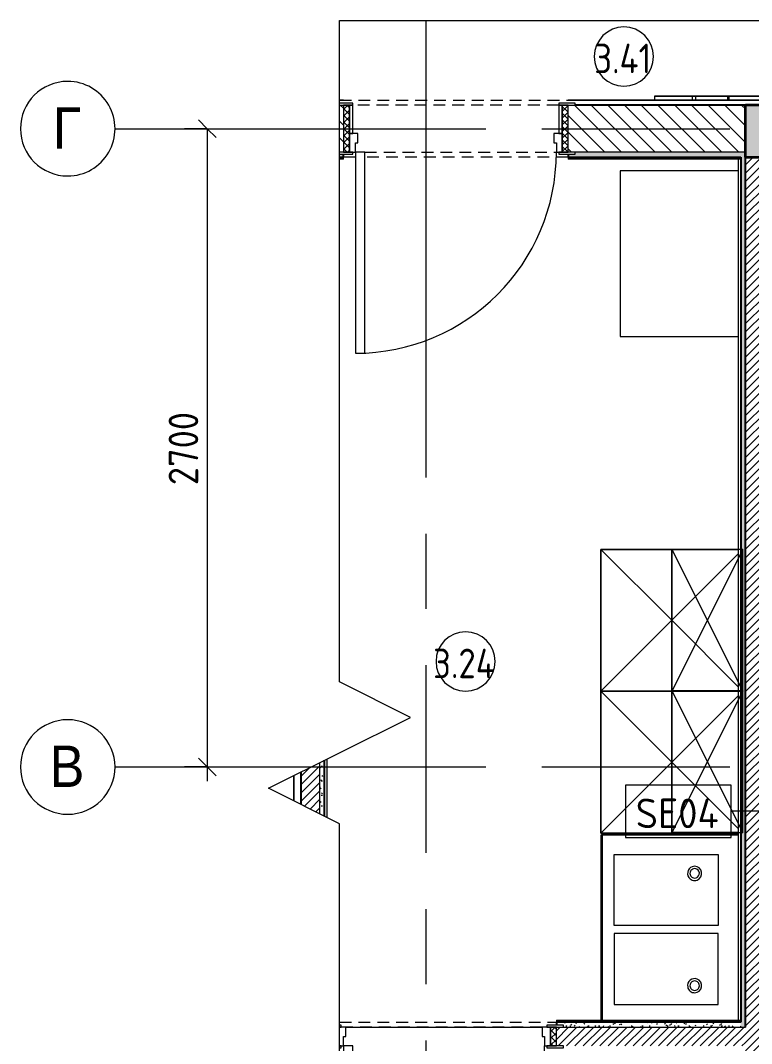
# Model space of a CAD drawing. Header units: millimetres. Extents: x 63482 to 319368, y -8553 to 29000.
# Drawn here: x 295968 to 299060, y 6630 to 10958 of the extents above; entities that cross this region are included whole.
import ezdxf

# ---------------------------------------------------------------- set-up
doc = ezdxf.new("R2010")
doc.units = ezdxf.units.MM
doc.linetypes.add('200_ШТРИХ__ш1_п0_6_', pattern=[80, 50, -30])
doc.linetypes.add('Осевая', pattern=[1587.5, 317.5, -238.125, 793.75, -238.125])
for name, color, linetype, lineweight in [('A-ANNO-DIMS', 7, 'Continuous', 9), ('A-ANNO-DIMS-50', 7, 'Continuous', 9), ('A-AREA-IDEN', 7, 'Continuous', 9), ('A-DETL-GENF', 7, 'Continuous', 9), ('A-DETL-MBND', 7, '200_ШТРИХ__ш1_п0_6_', 9), ('A-DOOR', 7, 'Continuous', 9), ('A-DOOR-1', 7, 'Continuous', 15), ('A-DOOR-FRAM', 7, 'Continuous', 15), ('A-DOOR-FRAM-1', 7, 'Continuous', 9), ('A-GENM', 7, 'Continuous', 9), ('A-WALL', 7, 'Continuous', 9), ('I-FURN', 7, 'Continuous', 9), ('I-WALL', 7, 'Continuous', 9), ('P-SANR-FIXT-IDEN', 7, 'Continuous', 9), ('Оси', 7, 'Continuous', 9), ('Оси-1', 7, 'Continuous', 20), ('Оси-2', 7, 'Осевая', 9)]:
    doc.layers.add(name, color=color, linetype=linetype, lineweight=lineweight)
for name, color, linetype, lineweight, true_color in [('A-WALL-1', 7, 'Continuous', 25, 0x3c3c3c), ('A-WALL-3', 7, 'Continuous', 35, 0x3c3c3c), ('A-WALL-FNSH-1', 7, 'Continuous', 15, 0x3c3c3c), ('P-SANR-FIXT-1', 7, 'Continuous', 15, 0x4994b4)]:
    doc.layers.add(name, color=color, linetype=linetype, lineweight=lineweight, true_color=true_color)
doc.styles.add('Arial', font='arial.ttf', dxfattribs={"width": 0.9, "height": 175})
doc.styles.add('GOST Common', font='GOST_Common.ttf', dxfattribs={"height": 125})
doc.styles.add('GOST Common_2', font='GOST_Common.ttf', dxfattribs={"width": 0.9, "height": 125})
doc.styles.add('ISOCPEUR', font='isocpeur.ttf', dxfattribs={"width": 0.9, "height": 125})
doc.dimstyles.new('ISO-2_5_0_9К_БОЛЬШОЙ', dxfattribs={"dimscale": 304.8, "dimtxt": 124.497647, "dimasz": 0.246063, "dimexe": 0.19685, "dimexo": 0.492126, "dimgap": 0, "dimtad": 1, "dimdec": 0, "dimrnd": 10, "dimzin": 0, "dimdsep": 46, "dimtxsty": 'ISOCPEUR', "dimblk1": 'OBLIQUE', "dimblk2": 'OBLIQUE', "dimsah": 1, "dimcen": 0.09, "dimdle": 0.19685, "dimazin": 0, "dimtfac": 1, "dimtdec": 4, "dimtix": 1, "dimtmove": 0, "dimatfit": 3, "dimfxl": 1, "dimtvp": 1, "dimtolj": 1, "dimtzin": 0, "dimarcsym": 2})
pattern_1 = [(45, (204824.617, 0), (-17.6776695, 17.6776695), [])]
pattern_2 = [(0, (204824.617, 0), (60.96, 15.24), [5.029, -40.691, 5.029, -40.691, -243.84]), (0, (204824.617, 0), (60.96, 15.24), [-91.44, 5.029, -86.411, 5.029, -40.691, -106.68]), (0, (204824.617, 0), (60.96, 15.24), [-228.6, 5.029, -25.451, 5.029, -71.171]), (120, (204847.477, 7.62), (-43.6782272, 45.1729086), [5.029, -40.691, 5.029, -40.691, -243.84]), (120, (204847.477, 7.62), (-43.6782272, 45.1729086), [-91.44, 5.029, -86.411, 5.029, -40.691, -106.68]), (120, (204847.477, 7.62), (-43.6782272, 45.1729086), [-228.6, 5.029, -25.451, 5.029, -71.171]), (240, (204855.097, 38.1), (-17.2817728, -60.4129086), [5.029, -40.691, 5.029, -40.691, -243.84]), (240, (204855.097, 38.1), (-17.2817728, -60.4129086), [-91.44, 5.029, -86.411, 5.029, -40.691, -106.68]), (240, (204855.097, 38.1), (-17.2817728, -60.4129086), [-228.6, 5.029, -25.451, 5.029, -71.171])]

# ---------------------------------------------------------------- blocks, each defined once
blk = doc.blocks.new('110_Дверь_СКБ_1Ст_Внутренняя1 - Д-8 950x2100h_охрана-31784688-Фрагмент 3_2')
at = {"layer": 'A-DOOR'}
h = blk.add_hatch(dxfattribs=at)
h.set_pattern_fill('FP_54', color=256, style=0, pattern_type=2)
h.set_pattern_definition([(135, (1826.41, 164.685), (-14.14214, -14.14214), []), (225, (1826.41, 164.685), (14.14214, -14.14214), [])])
h.paths.add_polyline_path([(462.5, 100), (462.5, -100), (487.5, -100), (487.5, 100)])
at = {"layer": 'A-DOOR-FRAM-1'}
h = blk.add_hatch(dxfattribs=at)
h.set_pattern_fill('FP_55', color=256, style=0, pattern_type=2)
h.set_pattern_definition([(45, (-296.384, 164.685), (-14.1421, 14.1421), []), (135, (-296.384, 164.685), (-14.1421, -14.1421), [])])
h.paths.add_polyline_path([(-437.5, 100), (-462.5, 100), (-462.5, -100), (-437.5, -100)])
at = {"layer": 'A-DOOR'}
blk.add_arc((437.5, 100), 850, 90, 180, dxfattribs=at)
at = {"layer": 'A-DOOR-1'}
for p, q in [((437.5, 950), (397.5, 950)), ((397.5, 950), (397.5, 100)), ((437.5, 100), (437.5, 950)), ((397.5, 100), (437.5, 100))]:
    blk.add_line(p, q, dxfattribs=at)
at = {"layer": 'A-DOOR-FRAM'}
for p, q in [((-422.5, 108), (-492.5, 108)), ((-492.5, 108), (-492.5, 100)), ((-492.5, 100), (-422.5, 100)), ((-437.5, 100), (-462.5, 100)), ((-462.5, 100), (-462.5, -100)), ((-412.5, 100), (-437.5, 100)), ((-437.5, 100), (-437.5, 20)), ((-437.5, -100), (-437.5, 100)), ((-422.5, 100), (-437.5, 100)), ((-437.5, 100), (-437.5, 99)), ((-437.5, 99), (-422.5, 99)), ((-422.5, 100), (-422.5, 108)), ((-422.5, 99), (-422.5, 100)), ((-412.5, 60), (-412.5, 100)), ((437.5, 100), (437.5, 60)), ((462.5, 100), (437.5, 100)), ((504.2, 108), (447.5, 108)), ((447.5, 108), (447.5, 100)), ((462.5, 100), (447.5, 100)), ((447.5, 100), (447.5, 99)), ((447.5, 100), (504.2, 100)), ((447.5, 99), (462.5, 99)), ((462.5, 20), (462.5, 100)), ((487.5, 100), (462.5, 100)), ((462.5, 100), (462.5, -100)), ((462.5, 99), (462.5, 100)), ((487.5, -100), (487.5, 100)), ((-402.5, 60), (-412.5, 60)), ((-402.5, 20), (-402.5, 60)), ((437.5, 60), (427.5, 60)), ((427.5, 60), (427.5, 20)), ((-437.5, 20), (-402.5, 20)), ((-422.5, 20), (-437.5, 20)), ((-437.5, 20), (-437.5, -100)), ((-422.5, -100), (-422.5, 20)), ((427.5, 20), (462.5, 20)), ((462.5, 20), (447.5, 20)), ((447.5, 20), (447.5, -100)), ((462.5, -100), (462.5, 20)), ((-422.5, -100), (-492.5, -100)), ((-492.5, -100), (-492.5, -108)), ((-492.5, -108), (-422.5, -108)), ((-462.5, -100), (-437.5, -100)), ((-437.5, -100), (-422.5, -100)), ((-422.5, -108), (-422.5, -100)), ((447.5, -100), (462.5, -100)), ((504.2, -100), (447.5, -100)), ((447.5, -100), (447.5, -108)), ((447.5, -108), (504.2, -108)), ((462.5, -100), (487.5, -100))]:
    blk.add_line(p, q, dxfattribs=at)
blk = doc.blocks.new('110_Дверь_СКБ_1Ст_Внутренняя1 - Д-8 950x2100h_охрана-32224770-Фрагмент 3_2')
at = {"layer": 'A-DOOR-FRAM-1'}
h = blk.add_hatch(dxfattribs=at)
h.set_pattern_fill('FP_80', color=256, style=0, pattern_type=2)
h.set_pattern_definition([(45, (-296.384, 104.685), (-14.1421, 14.1421), []), (135, (-296.384, 104.685), (-14.1421, -14.1421), [])])
h.paths.add_polyline_path([(-437.5, 40), (-462.5, 40), (-462.5, -40), (-437.5, -40)])
at = {"layer": 'A-DOOR'}
blk.add_arc((437.5, 40), 850, 90, 180, dxfattribs=at)
at = {"layer": 'A-DOOR-1'}
for p, q in [((437.5, 890), (397.5, 890)), ((397.5, 890), (397.5, 40)), ((437.5, 40), (437.5, 890)), ((397.5, 40), (437.5, 40))]:
    blk.add_line(p, q, dxfattribs=at)
at = {"layer": 'A-DOOR-FRAM'}
for p, q in [((-422.5, 48), (-492.5, 48)), ((-492.5, 48), (-492.5, 40)), ((-422.5, 40), (-422.5, 48)), ((454.2, 48), (447.5, 48)), ((447.5, 48), (447.5, 40)), ((-492.5, 40), (-422.5, 40)), ((-437.5, 40), (-462.5, 40)), ((-462.5, 40), (-462.5, -40)), ((-412.5, 40), (-437.5, 40)), ((-437.5, 40), (-437.5, -40)), ((-437.5, -40), (-437.5, 40)), ((-422.5, 40), (-437.5, 40)), ((-437.5, 40), (-437.5, 39)), ((-437.5, 39), (-422.5, 39)), ((-422.5, 39), (-422.5, 40)), ((-412.5, 0), (-412.5, 40)), ((-402.5, 0), (-412.5, 0)), ((-402.5, -40), (-402.5, 0)), ((437.5, 0), (427.5, 0)), ((427.5, 0), (427.5, -40)), ((437.5, 40), (437.5, 0)), ((454.2, 40), (437.5, 40)), ((454.2, 40), (447.5, 40)), ((447.5, 40), (447.5, 39)), ((447.5, 40), (454.2, 40)), ((447.5, 39), (454.2, 39)), ((-422.5, -40), (-492.5, -40)), ((-492.5, -40), (-492.5, -48)), ((-462.5, -40), (-437.5, -40)), ((-422.5, -39), (-437.5, -39)), ((-437.5, -39), (-437.5, -40)), ((-437.5, -40), (-402.5, -40)), ((-437.5, -40), (-422.5, -40)), ((-422.5, -40), (-422.5, -39)), ((-422.5, -48), (-422.5, -40)), ((427.5, -40), (454.2, -40)), ((454.2, -39), (447.5, -39)), ((447.5, -39), (447.5, -40)), ((447.5, -40), (454.2, -40)), ((454.2, -40), (447.5, -40)), ((447.5, -40), (447.5, -48)), ((-492.5, -48), (-422.5, -48)), ((447.5, -48), (454.2, -48))]:
    blk.add_line(p, q, dxfattribs=at)
blk = doc.blocks.new('DOO_2D_Мойка двойная - 800х600-18611705-Фрагмент 3_2')
at = {"layer": 'P-SANR-FIXT-1'}
for p, q in [((-400, -416.2), (-400, 161)), ((-317.5, -365), (-317.5, 75)), ((-317.5, 75), (-17.5, 75)), ((-17.5, 75), (-17.5, -365)), ((17.5, 75), (17.5, -365)), ((317.5, 75), (17.5, 75)), ((317.5, -365), (317.5, 75)), ((-17.5, -365), (-317.5, -365)), ((17.5, -365), (317.5, -365)), ((-400, -420), (-400, -416.2)), ((383.5, -420), (-400, -420))]:
    blk.add_line(p, q, dxfattribs=at)
for centre, radius, start, end in [((-237.5, -25), 30, 120, 200), ((-237.5, -25), 30, 40, 120), ((237.5, -25), 30, 80, 160), ((237.5, -25), 30, 0, 80), ((-237.5, -25), 30, 200, 320), ((-237.5, -25), 20, 154.2857, 205.7143), ((-237.5, -25), 20, 360, 154.2857), ((-237.5, -25), 20, 205.7143, 257.1429), ((-237.5, -25), 20, 257.1429, 360), ((-237.5, -25), 30, 360, 40), ((-237.5, -25), 30, 320, 360), ((237.5, -25), 30, 160, 280), ((237.5, -25), 20, 102.8571, 205.7143), ((237.5, -25), 20, 205.7143, 257.1429), ((237.5, -25), 20, 0, 102.8571), ((237.5, -25), 20, 257.1429, 308.5714), ((237.5, -25), 20, 308.5714, 0), ((237.5, -25), 30, 320, 0), ((237.5, -25), 30, 280, 320)]:
    blk.add_arc(centre, radius, start, end, dxfattribs=at)
blk = doc.blocks.new('GM_Отверстие прямоугольное _в плите_ - Отверстие-21958801-Фрагмент 3_2')
at = {"layer": 'A-GENM'}
for p, q in [((100, 136.2), (100, 29.5)), ((100, 29.5), (100, 136.2))]:
    blk.add_line(p, q, dxfattribs=at)
blk = doc.blocks.new('Стол базовый прямоугольный - 1_196-25596001-Фрагмент 3_2')
at = {"layer": 'I-FURN'}
for p, q in [((350, 250), (-350, 250)), ((-350, 250), (-350, -250)), ((350, -250), (350, 250)), ((-350, -250), (350, -250))]:
    blk.add_line(p, q, dxfattribs=at)
blk = doc.blocks.new('Шкаф параметрический - 1_280-25596496-Фрагмент 3_2')
at = {"layer": 'I-FURN'}
for p, q in [((0, 582.3), (0, 300)), ((0, 300), (0, 582.3)), ((17.7, 582.3), (300, 300)), ((300, 300), (582.3, 582.3)), ((600, 300), (600, 582.3)), ((600, 582.3), (600, 300)), ((0, 0), (300, 300)), ((0, 300), (0, 0)), ((0, 0), (0, 300)), ((300, 300), (600, 0)), ((600, 0), (600, 300)), ((600, 300), (600, 0)), ((0, 0), (600, 0)), ((600, 0), (0, 0))]:
    blk.add_line(p, q, dxfattribs=at)
blk = doc.blocks.new('Шкаф параметрический - 1_137-25596775-Фрагмент 3_2')
at = {"layer": 'I-FURN'}
for p, q in [((0, 0), (600, 300)), ((0, 300), (600, 0)), ((600, 300), (0, 300)), ((0, 300), (0, 0)), ((0, 0), (0, 282.3)), ((600, 0), (600, 300)), ((600, 282.3), (600, 0)), ((0, 0), (600, 0)), ((598.1, 0), (0, 0)), ((600, 0), (598.1, 0))]:
    blk.add_line(p, q, dxfattribs=at)
blk = doc.blocks.new('Шкаф параметрический - 1_137-V336-Фрагмент 3_2')
at = {"layer": 'I-FURN'}
for p, q in [((0, 0), (600, 300)), ((0, 300), (600, 0)), ((600, 300), (0, 300)), ((0, 300), (0, 0)), ((0, 0), (0, 282.3)), ((600, 0), (600, 300)), ((600, 282.3), (600, 0)), ((0, 0), (600, 0)), ((1.9, 0), (0, 0)), ((600, 0), (1.9, 0))]:
    blk.add_line(p, q, dxfattribs=at)
blk = doc.blocks.new('Шкаф параметрический - 1_280-V337-Фрагмент 3_2')
at = {"layer": 'I-FURN'}
for p, q in [((0, 582.3), (0, 300)), ((0, 300), (0, 582.3)), ((17.7, 582.3), (300, 300)), ((300, 300), (582.3, 582.3)), ((600, 0), (600, 582.3)), ((600, 582.3), (600, 0)), ((0, 0), (300, 300)), ((0, 300), (0, 0)), ((0, 0), (0, 300)), ((300, 300), (600, 0)), ((0, 0), (600, 0)), ((600, 0), (0, 0))]:
    blk.add_line(p, q, dxfattribs=at)
blk = doc.blocks.new('Дерево_ декор - Дерево_ декор-32360999-Фрагмент 3_2')
at = {"layer": 'I-FURN'}
for p, q in [((-813.4, 24.3), (-813.4, 8.3)), ((-654.2, 24.3), (-812.9, 24.3)), ((-812.9, 24.3), (-654.4, 24.3)), ((-812.9, 8.3), (-654.2, 8.3)), ((-654.4, 8.3), (-812.9, 8.3)), ((-654.5, 24.3), (-654.5, 8.3)), ((-654.4, 24.3), (-639, 24.3)), ((-639, 8.3), (-654.4, 8.3)), ((-639, 24.3), (-654.3, 24.3)), ((-654.3, 24.3), (-224.5, 24.3)), ((-654.3, 8.3), (-639, 8.3)), ((-224.5, 8.3), (-654.3, 8.3)), ((-639.5, 24.3), (-654.2, 24.3)), ((-654.2, 8.3), (-639.5, 8.3)), ((-497.5, 24.3), (-639.5, 24.3)), ((-639.5, 8.3), (-497.5, 8.3)), ((-639, 8.3), (-639, 24.3)), ((-503.8, 24.3), (-503.8, 8.3)), ((-503.8, 24.3), (-503.8, 24.3)), ((-497.8, 24.3), (-503.8, 24.3)), ((-503.8, 24.3), (-497.5, 24.3)), ((-503.8, 8.3), (-503.8, 8.3)), ((-503.8, 8.3), (-497.8, 8.3)), ((-497.5, 8.3), (-503.8, 8.3)), ((-18.7, 24.3), (-497.8, 24.3)), ((-497.8, 8.3), (-18.7, 8.3)), ((-497.5, 24.3), (-497.5, 8.3)), ((-224.5, 24.3), (224.5, 24.3)), ((-224.5, 24.3), (-224.5, 8.3)), ((224.5, 8.3), (-224.5, 8.3)), ((0, 24.3), (-60, 24.3)), ((-60, 24.3), (-19.2, 24.3)), ((-60, 24.3), (-60, 8.3)), ((-19.2, 8.3), (-60, 8.3)), ((-60, 8.3), (0, 8.3)), ((-19.2, 24.3), (0, 24.3)), ((-19.2, 8.3), (-19.2, 24.3)), ((0, 8.3), (-19.2, 8.3)), ((-7.5, 24.3), (-18.4, 24.3)), ((-18.4, 8.3), (-7.5, 8.3)), ((0, 24.3), (-7.5, 24.3)), ((-7.5, 8.3), (0, 8.3)), ((7.5, 24.3), (0, 24.3)), ((0, 24.3), (0, 8.3)), ((60, 24.3), (0, 24.3)), ((0, 24.3), (19.2, 24.3)), ((0, 24.3), (0, 8.3)), ((0, 8.3), (7.5, 8.3)), ((19.2, 8.3), (0, 8.3)), ((0, 8.3), (60, 8.3)), ((18.4, 24.3), (7.5, 24.3)), ((7.5, 8.3), (18.4, 8.3)), ((497.8, 24.3), (18.7, 24.3)), ((18.7, 8.3), (497.8, 8.3)), ((19.2, 24.3), (60, 24.3)), ((19.2, 24.3), (19.2, 8.3)), ((60, 8.3), (19.2, 8.3)), ((60, 24.3), (60, 8.3)), ((224.5, 24.3), (654.3, 24.3)), ((224.5, 24.3), (224.5, 8.3)), ((654.3, 8.3), (224.5, 8.3)), ((639.5, 24.3), (497.5, 24.3)), ((497.5, 24.3), (503.8, 24.3)), ((497.5, 24.3), (497.5, 8.3)), ((503.8, 8.3), (497.5, 8.3)), ((497.5, 8.3), (639.5, 8.3)), ((503.8, 24.3), (497.8, 24.3)), ((497.8, 8.3), (503.8, 8.3)), ((503.8, 8.3), (503.8, 24.3)), ((503.8, 24.3), (503.8, 24.3)), ((503.8, 8.3), (503.8, 8.3)), ((654.3, 24.3), (639, 24.3)), ((639, 24.3), (654.4, 24.3)), ((639, 24.3), (639, 8.3)), ((654.4, 8.3), (639, 8.3)), ((639, 8.3), (654.3, 8.3)), ((654.2, 24.3), (639.5, 24.3)), ((639.5, 8.3), (654.2, 8.3)), ((812.9, 24.3), (654.2, 24.3)), ((654.2, 8.3), (812.9, 8.3)), ((654.4, 24.3), (812.9, 24.3)), ((812.9, 8.3), (654.4, 8.3)), ((654.5, 8.3), (654.5, 24.3)), ((813.4, 8.3), (813.4, 24.3))]:
    blk.add_line(p, q, dxfattribs=at)
blk = doc.blocks.new('DET_L_Линия разрыва - М100-31032857-Фрагмент 3_2')
at = {"layer": 'A-DETL-GENF'}
for p, q in [((2947.9, 300), (2797.9, 0)), ((3247.9, -300), (2947.9, 300)), ((2797.9, 0), (0, 0)), ((3397.9, 0), (3247.9, -300)), ((6195.8, 0), (3397.9, 0))]:
    blk.add_line(p, q, dxfattribs=at)
blk = doc.blocks.new('DET_L_Линия разрыва - М100-30991471-Фрагмент 3_2')
at = {"layer": 'A-DETL-GENF'}
blk.add_line((9678.3, 0), (5139.1, 0), dxfattribs=at)
blk = doc.blocks.new('Ось сетки - D8-29747960-Фрагмент 3_2')
at = {"layer": 'Оси-1'}
for start, end in [(360, 180), (180, 360)]:
    blk.add_arc((0, 0), 4, start, end, dxfattribs=at)
blk = doc.blocks.new('М_сантехническая_рамка1 - В рамке-30590747-Фрагмент 3_2')
at = {"layer": 'P-SANR-FIXT-IDEN'}
for p, q in [((4.293, 2.24), (-4.639, 2.24)), ((-4.639, 2.24), (-4.639, -2.178)), ((4.293, -2.178), (4.293, 2.24)), ((-4.639, -2.178), (4.293, -2.178))]:
    blk.add_line(p, q, dxfattribs=at)
blk = doc.blocks.new('DIMBLOCK83-Фрагмент 3_2')
at = {"layer": 'A-ANNO-DIMS-50', "lineweight": 20}
for p, q in [((296758.4, 10500), (296720.9, 10537.5)), ((296758.4, 10500), (296795.9, 10462.5)), ((296758.4, 7800), (296720.9, 7837.5)), ((296758.4, 7800), (296795.9, 7762.5))]:
    blk.add_line(p, q, dxfattribs=at)
at = {"layer": 'A-ANNO-DIMS-50'}
for p, q in [((296661.4, 10500), (296818.4, 10500)), ((296758.4, 10500), (296661.4, 10500)), ((296758.4, 10500), (296758.4, 7740)), ((296661.4, 7800), (296818.4, 7800)), ((296758.4, 7800), (296661.4, 7800))]:
    blk.add_line(p, q, dxfattribs=at)
at = {"layer": 'A-ANNO-DIMS-50', "color": 0, "insert": (296595.1, 8992), "char_height": 125, "width": 379.239, "attachment_point": 1, "rotation": 90, "line_spacing_factor": 1.149209, "style": 'ISOCPEUR'}
blk.add_mtext('2700', dxfattribs=at)
blk = doc.blocks.new('_Oblique')
at = {"color": 0, "linetype": 'ByBlock', "lineweight": -2}
blk.add_line((-0.5, -0.5), (0.5, 0.5), dxfattribs=at)
blk = doc.blocks.new('Марка_Помещения - Номер-25198446-Фрагмент 3_2')
at = {"layer": 'A-AREA-IDEN'}
for start, end in [(360, 180), (180, 360)]:
    blk.add_arc((0, 0), 2.5, start, end, dxfattribs=at)

msp = doc.modelspace()

# ---------------------------------------------------------------- hatches: boundary and pattern name
at = {"layer": 'I-WALL'}
h = msp.add_hatch(dxfattribs=at)
h.set_pattern_fill('FP_20', color=256, style=0, pattern_type=2)
h.set_pattern_definition([(135, (204824.617, 0), (-35.35534, -35.35534), [])])
h.paths.add_polyline_path([(299034.6, 10400), (299034.6, 10600), (298284.6, 10600), (298284.6, 10400), (299014.6, 10400)])
h.paths.add_polyline_path([(306434.6, 10400), (306996.2, 10400), (306996.2, 10600), (306434.6, 10600)])
h.paths.add_polyline_path([(297334.6, 10400), (297334.6, 10600), (297317.9, 10600), (297317.9, 10400)])
h = msp.add_hatch(dxfattribs=at)
h.set_pattern_fill('FP_3', color=256, style=0, pattern_type=2)
h.set_pattern_definition([(45, (204824.617, 0), (-28.512667, 28.512667), []), (45, (204853.13, 0), (-28.512667, 28.512667), [50.403, -10.081, 1.676, -8.404])])
h.paths.add_polyline_path([(306434.6, 10380), (306434.6, 10600), (299034.6, 10600), (299034.6, 10380), (306079.6, 10380)])
h = msp.add_hatch(dxfattribs=at)
h.set_pattern_fill('FP_10', color=256, style=0, pattern_type=2)
h.set_pattern_definition(pattern_2)
h.paths.add_polyline_path([(298284.6, 10380), (299014.6, 10380), (299014.6, 10400), (298314.6, 10400), (298314.6, 10392), (298284.6, 10392)])
h.paths.add_polyline_path([(297317.9, 10380), (297334.6, 10380), (297334.6, 10392), (297317.9, 10392), (297317.9, 10384.2)])
h = msp.add_hatch(dxfattribs=at)
h.set_pattern_fill('FP_10', color=256, style=0, pattern_type=2)
h.set_pattern_definition(pattern_2)
h.paths.add_polyline_path([(299034.6, 6700), (299034.6, 10400), (299014.6, 10400), (299014.6, 6700)])
h = msp.add_hatch(dxfattribs=at)
h.set_pattern_fill('FP_9', color=256, style=0, pattern_type=2)
h.set_pattern_definition(pattern_1)
h.paths.add_polyline_path([(299114.6, 5400), (299114.6, 10380), (299034.6, 10380), (299034.6, 5400)])
h = msp.add_hatch(dxfattribs=at)
h.set_pattern_fill('FP_9', color=256, style=0, pattern_type=2)
h.set_pattern_definition(pattern_1)
h.paths.add_polyline_path([(297234.6, 7601.5), (297234.6, 7818.2), (297154.6, 7778.2), (297154.6, 7641.5), (297215.2, 7611.2)])
h = msp.add_hatch(dxfattribs=at)
h.set_pattern_fill('FP_10', color=256, style=0, pattern_type=2)
h.set_pattern_definition(pattern_2)
h.paths.add_polyline_path([(297254.6, 7591.5), (297254.6, 7828.2), (297234.6, 7818.2), (297234.6, 7601.5), (297239.4, 7599.1)])
h = msp.add_hatch(dxfattribs=at)
h.set_pattern_fill('FP_10', color=256, style=0, pattern_type=2)
h.set_pattern_definition(pattern_2)
h.paths.add_polyline_path([(298264.6, 6700), (299014.6, 6700), (299014.6, 6720), (298234.6, 6720), (298234.6, 6708), (298264.6, 6708), (298264.6, 6700.8)])
h = msp.add_hatch(dxfattribs=at)
h.set_pattern_fill('FP_9', color=256, style=0, pattern_type=2)
h.set_pattern_definition(pattern_1)
h.paths.add_polyline_path([(298264.6, 6620), (299034.6, 6620), (299034.6, 6700), (298234.6, 6700), (298234.6, 6620), (298239.8, 6620)])

# ---------------------------------------------------------------- linework, layer by layer
at = {"layer": 'A-DETL-MBND'}
for p, q in [((297317.9, 10620), (302223.6, 10620)), ((298244.6, 10600), (297374.6, 10600)), ((297424.6, 10400), (298234.6, 10400)), ((297384.6, 10380), (297334.6, 10380)), ((298284.6, 10380), (297424.6, 10380)), ((297317.9, 6720), (298234.6, 6720)), ((298174.6, 6700), (297344.6, 6700))]:
    msp.add_line(p, q, dxfattribs=at)
at = {"layer": 'A-WALL'}
for p, q in [((299034.6, 10400), (298314.6, 10400)), ((297234.6, 7601.5), (297234.6, 7818.2)), ((298264.6, 6700), (299034.6, 6700))]:
    msp.add_line(p, q, dxfattribs=at)
at = {"layer": 'A-WALL-1'}
for p, q in [((299034.6, 10600), (298314.6, 10600)), ((297334.6, 10380), (297334.6, 10392)), ((298284.6, 10392), (298284.6, 10380)), ((297317.9, 10380), (297334.6, 10380)), ((298284.6, 10380), (299014.6, 10380)), ((299014.6, 10380), (299014.6, 6720)), ((299034.6, 6700), (299034.6, 10380)), ((297254.6, 7591.5), (297254.6, 7828.2)), ((297154.6, 7778.2), (297154.6, 7641.5)), ((299014.6, 6720), (298234.6, 6720)), ((298234.6, 6720), (298234.6, 6708))]:
    msp.add_line(p, q, dxfattribs=at)
at = {"layer": 'A-WALL-3'}
for p, q in [((306434.6, 10600), (299034.6, 10600)), ((299034.6, 10380), (299034.6, 10600)), ((299034.6, 10380), (306434.6, 10380))]:
    msp.add_line(p, q, dxfattribs=at)
at = {"layer": 'A-WALL-FNSH-1'}
for p, q in [((297334.6, 10621), (297317.9, 10621)), ((297317.9, 10620), (297334.6, 10620)), ((297334.6, 10620), (297334.6, 10621)), ((302222.6, 10621), (298284.6, 10621)), ((298284.6, 10621), (298284.6, 10620)), ((298284.6, 10620), (302223.6, 10620)), ((297317.9, 10379), (297334.6, 10379)), ((297334.6, 10379), (297334.6, 10380)), ((298284.6, 10380), (298284.6, 10379)), ((298284.6, 10379), (299013.6, 10379)), ((299013.6, 10379), (299013.6, 6721)), ((297255.6, 7591), (297255.6, 7828.7)), ((299013.6, 6721), (298234.6, 6721)), ((298234.6, 6721), (298234.6, 6720))]:
    msp.add_line(p, q, dxfattribs=at)
at = {"layer": 'I-FURN'}
for p, q in [((299005.6, 7518.9), (298428.4, 7518.9)), ((298428.4, 7518.9), (298428.4, 6729)), ((298428.4, 6729), (298428.4, 7518.9)), ((298428.4, 7518.9), (299005.6, 7518.9))]:
    msp.add_line(p, q, dxfattribs=at)
at = {"layer": 'I-WALL'}
for p, q in [((297334.6, 10371), (297317.9, 10371)), ((297334.6, 10371), (297334.6, 10379)), ((298284.6, 10379), (298284.6, 10371)), ((299014.6, 10371), (298284.6, 10371)), ((299005.6, 6720.5), (299005.6, 10379.5)), ((299005.6, 10379.5), (299014.6, 10379.5)), ((297263.6, 7832.7), (297263.6, 7587)), ((298234.6, 6729), (299014.6, 6729)), ((298234.6, 6729), (298234.6, 6721)), ((299005.6, 6720.5), (299014.6, 6720.5)), ((297344.6, 6700), (298174.6, 6700))]:
    msp.add_line(p, q, dxfattribs=at)
at = {"layer": 'P-SANR-FIXT-IDEN'}
msp.add_line((299375.5, 7612.5), (298974.3, 7612.5), dxfattribs=at)
at = {"layer": 'Оси'}
for p, q in [((297684.6, 9707.8), (297684.6, 10957.8)), ((296368.3, 10500), (297618.3, 10500)), ((296368.3, 7800), (297618.3, 7800))]:
    msp.add_line(p, q, dxfattribs=at)
at = {"layer": 'Оси-2'}
for p, q in [((297618.3, 10500), (305746.2, 10500)), ((297684.6, 5294.1), (297684.6, 9707.8)), ((297618.3, 7800), (305746.2, 7800))]:
    msp.add_line(p, q, dxfattribs=at)

# ---------------------------------------------------------------- block references
at = {"layer": 'A-AREA-IDEN', "xscale": 49.99999999999998, "yscale": 49.99999999999998, "zscale": 49.99999999999998}
for p in [(298520.2, 10805.2), (297850.7, 8246.4)]:
    msp.add_blockref('Марка_Помещения - Номер-25198446-Фрагмент 3_2', p, dxfattribs=at)
at = {"layer": 'A-DETL-GENF'}
for name, p, rotation in [('DET_L_Линия разрыва - М100-30991471-Фрагмент 3_2', (306996.2, 10957.8), 180), ('DET_L_Линия разрыва - М100-31032857-Фрагмент 3_2', (297317.9, 10957.8), 270.0000000000001)]:
    msp.add_blockref(name, p, dxfattribs=dict(at, rotation=rotation))
at = {"layer": 'A-DOOR', "rotation": 180}
for name, p in [('110_Дверь_СКБ_1Ст_Внутренняя1 - Д-8 950x2100h_охрана-31784688-Фрагмент 3_2', (297822.1, 10500)), ('110_Дверь_СКБ_1Ст_Внутренняя1 - Д-8 950x2100h_охрана-32224770-Фрагмент 3_2', (297772.1, 6660))]:
    msp.add_blockref(name, p, dxfattribs=at)
at = {"layer": 'A-GENM'}
msp.add_blockref('GM_Отверстие прямоугольное _в плите_ - Отверстие-21958801-Фрагмент 3_2', (297024.7, 7627), dxfattribs=at)
at = {"layer": 'I-FURN'}
for name, p, rotation in [('Дерево_ декор - Дерево_ декор-32360999-Фрагмент 3_2', (299462.9, 10645.3), 180), ('Стол базовый прямоугольный - 1_196-25596001-Фрагмент 3_2', (298755.1, 9971), 90), ('Шкаф параметрический - 1_280-25596496-Фрагмент 3_2', (298423.3, 8720.4), 269.9999999999994), ('Шкаф параметрический - 1_137-25596775-Фрагмент 3_2', (298723.3, 8720.4), 269.9999999999994), ('Шкаф параметрический - 1_280-V337-Фрагмент 3_2', (298423.3, 8120.4), 269.9999999999994), ('Шкаф параметрический - 1_137-V336-Фрагмент 3_2', (298723.3, 8122.3), 269.9999999999994)]:
    msp.add_blockref(name, p, dxfattribs=dict(at, rotation=rotation))
at = {"layer": 'P-SANR-FIXT-1', "rotation": 270.0000000000002}
msp.add_blockref('DOO_2D_Мойка двойная - 800х600-18611705-Фрагмент 3_2', (298844.6, 7112.5), dxfattribs=at)
at = {"layer": 'P-SANR-FIXT-IDEN', "xscale": 49.99999999999998, "yscale": 49.99999999999998, "zscale": 49.99999999999998}
msp.add_blockref('М_сантехническая_рамка1 - В рамке-30590747-Фрагмент 3_2', (298759.6, 7611), dxfattribs=at)
at = {"layer": 'Оси-1', "xscale": 49.99999999999998, "yscale": 49.99999999999998, "zscale": 49.99999999999998}
for p, rotation in [((296168.3, 10500), 269.9999999999995), ((296168.3, 7800), 269.9999999999994)]:
    msp.add_blockref('Ось сетки - D8-29747960-Фрагмент 3_2', p, dxfattribs=dict(at, rotation=rotation))

# ---------------------------------------------------------------- texts
at = {"layer": 'A-AREA-IDEN', "char_height": 125, "attachment_point": 1, "style": 'GOST Common_2'}
for s, insert, width in [('3.41', (298394.8, 10859.5), 313.861), ('3.24', (297713.3, 8300.6), 342.721)]:
    msp.add_mtext(s, dxfattribs=dict(at, insert=insert, width=width))
at = {"layer": 'P-SANR-FIXT-IDEN', "insert": (298570.3, 7666.4), "char_height": 125, "width": 456.962, "attachment_point": 1, "style": 'GOST Common'}
msp.add_mtext('SE04', dxfattribs=at)
at = {"layer": 'Оси', "char_height": 175, "attachment_point": 1, "style": 'Arial'}
for s, insert, width in [('\\fArial|b0|i0|c204|p34|;\\W.9;Г', (296105.5, 10590.5), 147.911), ('\\fArial|b0|i0|c204|p34|;\\W.9;В', (296092, 7890.5), 180.38)]:
    msp.add_mtext(s, dxfattribs=dict(at, insert=insert, width=width))

# ---------------------------------------------------------------- dimensions: what is measured, and where the dimension line sits
at = {"layer": 'A-ANNO-DIMS'}
dim = msp.add_linear_dim(base=(296758.4, 7800), p1=(296811.4, 10500), p2=(296811.4, 7800), angle=90, dimstyle='ISO-2_5_0_9К_БОЛЬШОЙ', override={"dimpost": '<>', "dimfxl": 2700}, dxfattribs=at)
dim.commit()
dim.dimension.update_dxf_attribs({"geometry": 'DIMBLOCK83-Фрагмент 3_2', "text_midpoint": (296695.9, 9150)})

doc.saveas('drawing.dxf')
